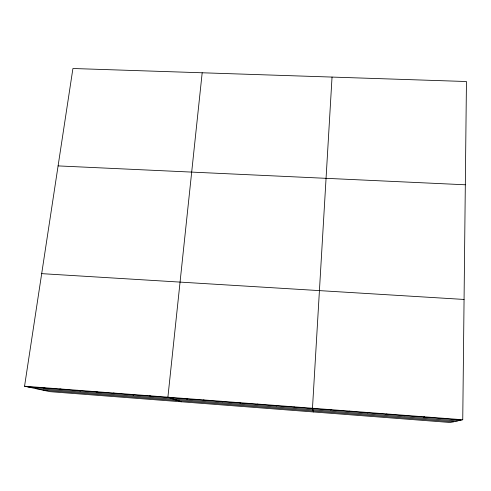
<?xml version="1.0" encoding="UTF-8"?>
<svg xmlns="http://www.w3.org/2000/svg" width="491" height="491" viewBox="0 0 491 491"><rect width="100%" height="100%" fill="white"/><g stroke="black" fill="none" stroke-linecap="round" stroke-linejoin="round"><path stroke-width="0.74" d="M462.749 419.756L466.45 81.524L72.92 68.501L24.55 386.214L49.965 391.665L450.259 422.499L462.749 419.756L24.55 386.214M332.039 77.075L312.479 408.254L313.442 411.961M202.182 72.778L167.897 397.188L181.357 401.785M330.854 410.145L330.946 409.666M349.193 411.55L349.5 411.09M367.618 412.962L368.146 412.514M386.129 414.379L386.883 413.95M404.731 415.803L405.713 415.392M423.426 417.24L424.629 416.841M442.207 418.676L443.643 418.295M58.091 165.903L465.321 184.782M41.686 273.647L464.069 299.449M27.932 386.939L461.08 420.124M35.585 388.584L457.311 420.953M43.067 390.185L453.635 421.757M42.165 387.565L45.356 388.277M59.871 388.915L62.866 389.615M77.658 390.277L80.456 390.965M95.53 391.646L98.132 392.315M113.489 393.021L115.894 393.678M131.539 394.402L133.742 395.046M149.675 395.789L151.67 396.421M185.672 398.545L187.261 399.146M203.526 399.913L204.913 400.496M221.466 401.288L222.65 401.859M239.498 402.669L240.473 403.221M257.609 404.056L258.376 404.596M275.813 405.449L276.372 405.971M294.103 406.849L294.447 407.358"/></g></svg>
